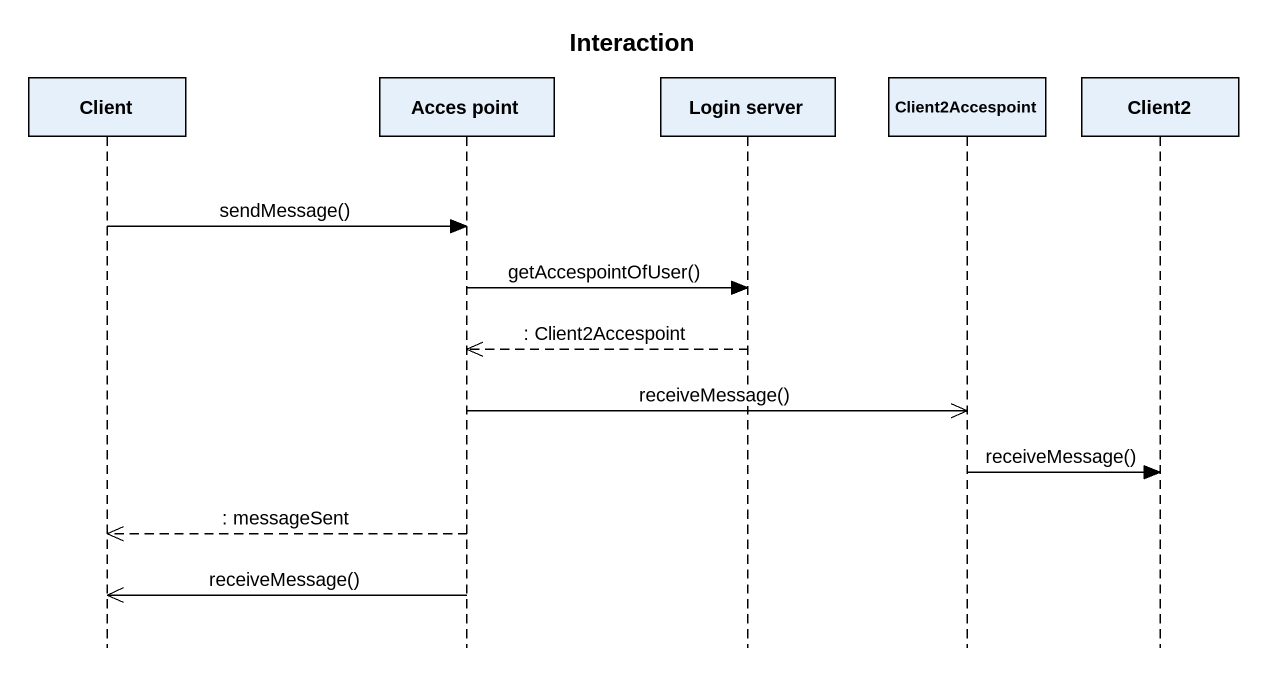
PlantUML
@startuml
title Interaction
hide footbox
participant Client
participant "Acces point" as Acces_point
participant "Login server" as Login_server
participant Client2Accespoint
participant Client2

Client -> Acces_point : sendMessage()
Acces_point -> Login_server : getAccespointOfUser()
Login_server -->> Acces_point : : Client2Accespoint
Acces_point ->> Client2Accespoint : receiveMessage()
Client2Accespoint -> Client2 : receiveMessage()
Acces_point -->> Client : : messageSent
Acces_point ->> Client : receiveMessage()
@enduml
